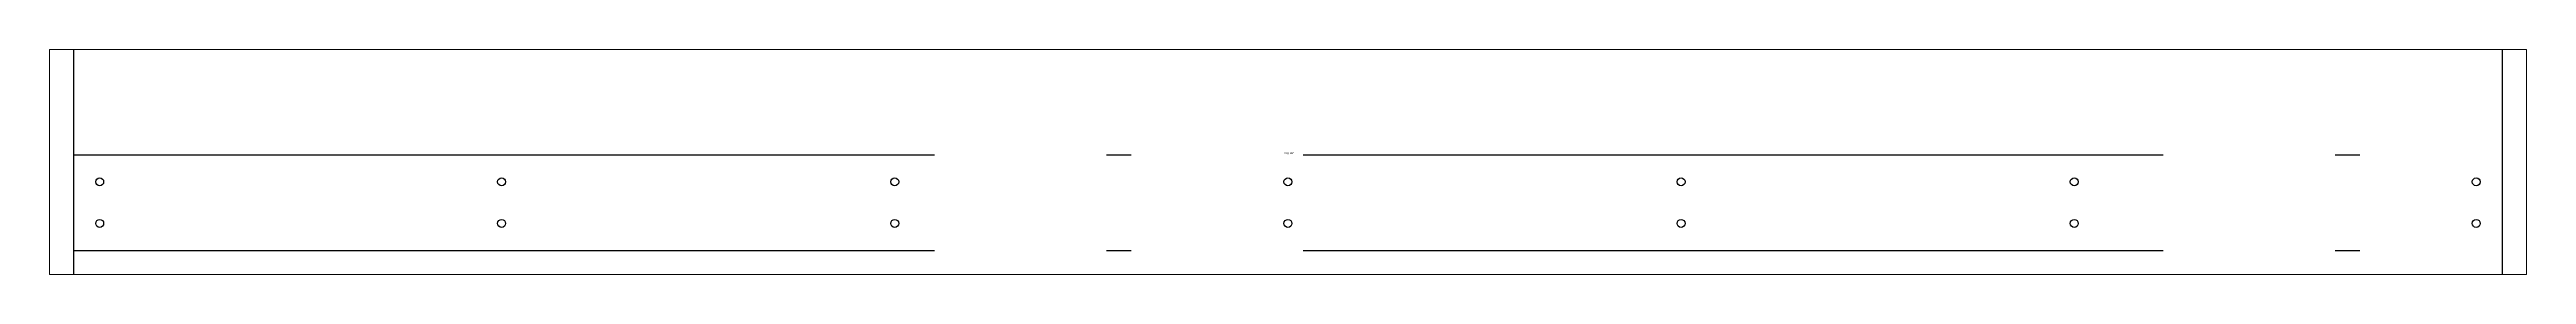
# Paper-space layout 'Layout1' of a CAD drawing. Header units: millimetres. Extents: x 0 to 257, y 86 to 109.
# The model-space entities are those that its viewports show. They can reach past a viewport. Long polylines and large blocks are cut down to what shows.
import ezdxf

# ---------------------------------------------------------------- set-up
doc = ezdxf.new("R2010")
doc.units = ezdxf.units.MM
doc.header["$LTSCALE"] = 25
doc.linetypes.add('DASHDOT', pattern=[1, 0.7, -0.14, 0.02, -0.14])
for name, color, linetype in [('3_Pezzi', 7, 'Continuous'), ('5_Bulloni', 7, 'Continuous'), ('98_Cartiglio', 7, 'Continuous')]:
    doc.layers.add(name, color=color, linetype=linetype)
doc.styles.add('SHX_Style', font='MONOTXT')

msp = doc.modelspace()

# ---------------------------------------------------------------- linework, layer by layer
at = {"layer": '3_Pezzi', "color": 3, "linetype": 'Continuous'}
for p, q in [((0, 9.6), (0, 150.1)), ((0, 150.1), (3211.8, 150.1)), ((3211.8, 150.1), (3211.8, 9.6)), ((0, -116.8), (0, 9.6)), ((3211.8, 9.6), (3211.8, -116.8)), ((0, -150.1), (0, -116.8)), ((3211.8, -116.8), (3211.8, -150.1)), ((3211.8, -150.1), (0, -150.1))]:
    msp.add_line(p, q, dxfattribs=at)
at = {"layer": '5_Bulloni', "color": 2, "linetype": 'Continuous'}
for centre in [(34.2, -26.2), (565.8, -26.2), (1085.8, -26.2), (1605.8, -26.2), (2125.8, -26.2), (2645.8, -26.2), (3177.5, -26.2), (34.2, -81.1), (565.8, -81.1), (1085.8, -81.1), (1605.8, -81.1), (2125.8, -81.1), (2645.8, -81.1), (3177.5, -81.1)]:
    msp.add_circle(centre, 5.25, dxfattribs=at)
at = {"layer": '98_Cartiglio', "color": 1, "linetype": 'DASHDOT', "ltscale": 0.4}
for p, q in [((1, 9.6), (3210.8, 9.6)), ((1, -116.8), (3210.8, -116.8))]:
    msp.add_line(p, q, dxfattribs=at)

# ---------------------------------------------------------------- texts
at = {"layer": '98_Cartiglio', "color": 2, "linetype": 'Continuous', "style": 'SHX_Style', "width": 0.8}
msp.add_text('Ang=90°', height=2.5, dxfattribs=at).set_placement((1600.9, 10.6))

psp = doc.layouts.get("Layout1")

# ---------------------------------------------------------------- viewports
at = {"layer": '0'}
psp.add_viewport(center=(128.5, 97.5), size=(257, 23.30155), view_center_point=(1605.92, 0), view_height=297.03451, dxfattribs=at)

doc.saveas('drawing.dxf')
